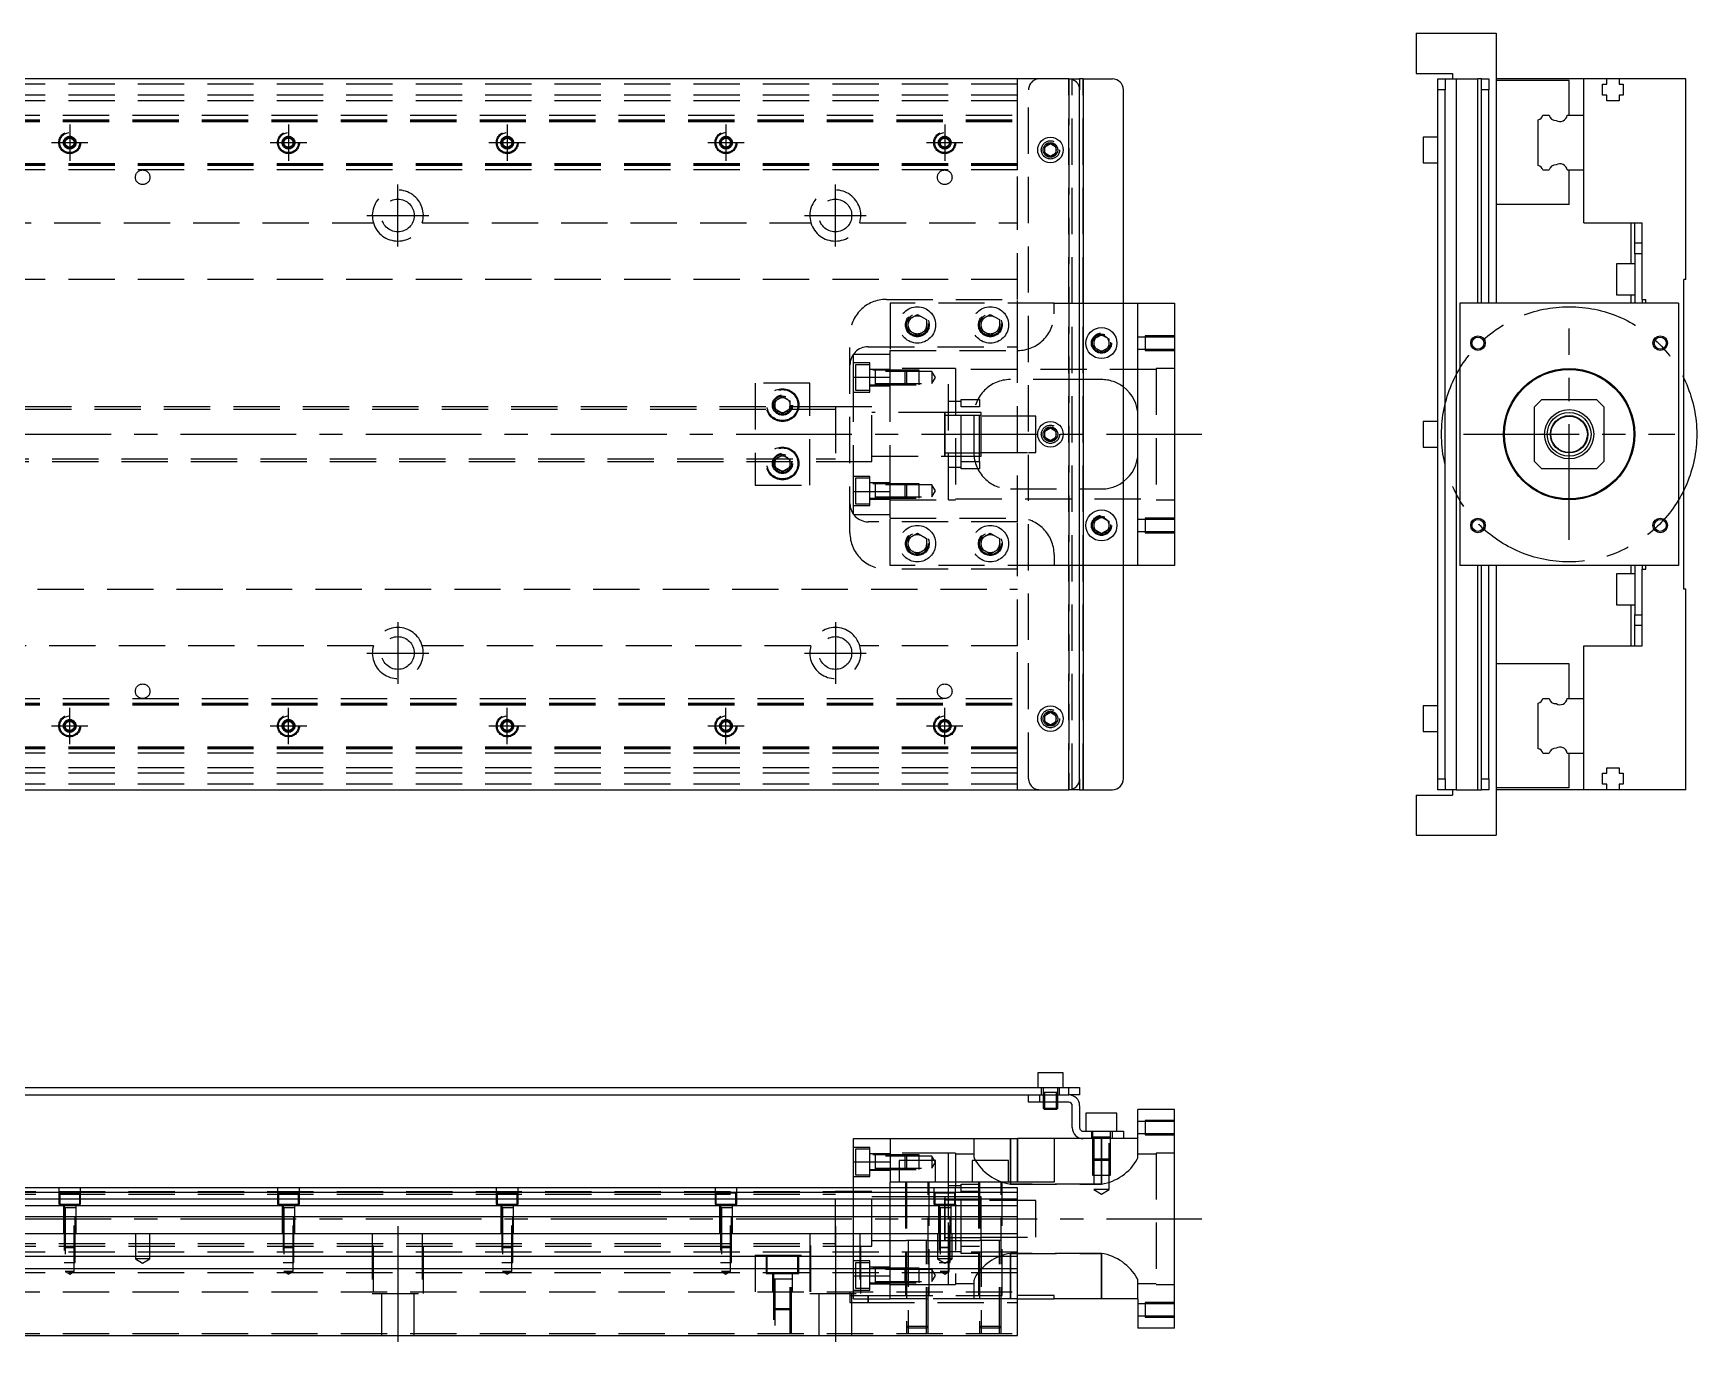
# Model space of a CAD drawing. Extents: x -21 to 903, y -305 to 112.
# Drawn here: x 447 to 903.3, y -249.2 to 110 of the extents above; entities that cross this region are included whole.
import ezdxf

# ---------------------------------------------------------------- set-up
doc = ezdxf.new("R2010")
doc.units = 0
doc.linetypes.add('CENTER', pattern=[50.8, 31.75, -6.35, 6.35, -6.35])
doc.linetypes.add('DASHED', pattern=[19.05, 12.7, -6.35])
doc.layers.get('0').update_dxf_attribs({"linetype": 'CONTINUOUS'})
doc.layers.add('CENTER', color=1, linetype='CENTER')

msp = doc.modelspace()

# ---------------------------------------------------------------- linework, layer by layer
at = {"color": 7, "linetype": 'CONTINUOUS'}
for p, q in [((826.27, 110), (826.27, 99)), ((826.27, 110), (848.27, 110)), ((848.27, 110), (848.27, 36)), ((731, 97.5), (3, 97.5)), ((731, 97.5), (734, 97.5)), ((734, 97.5), (734, 94.5)), ((735, 97.5), (734, 97.5)), ((735, 97.5), (735, -97.5)), ((735, 97.5), (743, 97.5)), ((826.27, 99), (836.27, 99)), ((832.27, 97.5), (834.27, 97.5)), ((832.27, 94.5), (832.27, 97.5)), ((834.27, 97.5), (837.27, 97.5)), ((834.27, 97.5), (834.27, 94.5)), ((836.27, 99), (836.27, 97.5)), ((837.27, 97.5), (837.27, -97.5)), ((837.27, 97.5), (843.27, 97.5)), ((843.27, 36), (843.27, 97.5)), ((844.27, 97.5), (843.27, 97.5)), ((844.27, 97.5), (846.27, 97.5)), ((844.27, 94.5), (844.27, 97.5)), ((846.27, 97.5), (846.27, 94.5)), ((872.27, 97.5), (848.27, 97.5)), ((868.27, 97), (848.27, 97)), ((868.27, 87.5), (868.27, 97)), ((872.27, 87.5), (872.27, 97.5)), ((878.57, 97.5), (872.27, 97.5)), ((877.42, 96), (878.57, 96)), ((877.42, 93), (877.42, 96)), ((881.97, 97.5), (878.57, 97.5)), ((878.57, 96), (878.57, 97.5)), ((881.97, 97.5), (881.97, 96)), ((900.27, 97.5), (881.97, 97.5)), ((881.97, 96), (883.12, 96)), ((883.12, 96), (883.12, 93)), ((900.27, 42.5), (900.27, 97.5)), ((734, -94.5), (734, 94.5)), ((746, -94.5), (746, 94.5)), ((834.27, 94.5), (832.27, 94.5)), ((832.27, -94.5), (832.27, 94.5)), ((834.27, -94.5), (834.27, 94.5)), ((846.27, 94.5), (844.27, 94.5)), ((844.27, 36), (844.27, 94.5)), ((846.27, 36), (846.27, 94.5)), ((878.57, 93), (877.42, 93)), ((878.57, 91.5), (878.57, 93)), ((881.97, 91.5), (878.57, 91.5)), ((881.97, 93), (881.97, 91.5)), ((883.12, 93), (881.97, 93)), ((861.022272, 87.5), (862.79668, 87.5)), ((867.747372, 87.5), (872.27, 87.5)), ((872.27, 72.5), (872.27, 87.5)), ((872.27, 72.5), (872.27, 87.5)), ((859.77, 73.752272), (859.77, 86.247728)), ((724.5, 78.866026), (726, 79.73205)), ((724.5, 77.133974), (724.5, 78.866026)), ((726, 79.73205), (727.5, 78.866026)), ((727.5, 78.866026), (727.5, 77.133974)), ((828.27, 81.5), (828.27, 78)), ((832.27, 81.5), (828.27, 81.5)), ((828.27, 78), (828.27, 74.5)), ((726, 76.26795), (724.5, 77.133974)), ((727.5, 77.133974), (726, 76.26795)), ((828.27, 74.5), (832.27, 74.5)), ((861.022272, 72.5), (862.79668, 72.5)), ((867.747372, 72.5), (872.27, 72.5)), ((868.27, 63), (868.27, 72.5)), ((872.27, 58), (872.27, 72.5)), ((868.27, 63), (848.27, 63)), ((872.27, 58), (888.27, 58)), ((885.27, 46.75), (885.27, 58)), ((886.27, 52.5), (886.27, 58)), ((888.27, 37), (888.27, 58)), ((886.27, 52.5), (888.27, 52.5)), ((886.27, 49.5), (886.27, 52.5)), ((881.27, 46.75), (881.27, 42.5)), ((886.27, 46.75), (881.27, 46.75)), ((888.27, 49.5), (886.27, 49.5)), ((886.27, 49.5), (886.27, 36)), ((881.27, 42.5), (881.27, 38.25)), ((900.27, 42.5), (899.77, 42.5)), ((899.77, -42.5), (899.77, 42.5)), ((881.27, 38.25), (886.27, 38.25)), ((885.27, 36), (885.27, 38.25)), ((888.27, 37), (889.27, 37)), ((888.27, 37), (888.27, 36)), ((889.27, 36), (889.27, 37)), ((746, 36), (750, 36)), ((750, 36), (760, 36)), ((750, -36), (750, 36)), ((760, 36), (760, -36)), ((898.27, 36), (838.27, 36)), ((838.27, 36), (838.27, -36)), ((898.27, 36), (898.27, -36)), ((738, 26.1547), (740, 27.309402)), ((738, 23.8453), (738, 26.1547)), ((740, 22.690598), (738, 23.8453)), ((740, 27.309402), (742, 26.1547)), ((742, 23.8453), (740, 22.690598)), ((742, 26.1547), (742, 23.8453)), ((860.77, 9.5), (858.77, 7.5)), ((860.77, 9.5), (875.77, 9.5)), ((877.77, 7.5), (875.77, 9.5)), ((858.77, -7.5), (858.77, 7.5)), ((877.77, 7.5), (877.77, -7.5)), ((724.5, 0.866026), (726, 1.73205)), ((724.5, -0.866026), (724.5, 0.866026)), ((726, 1.73205), (727.5, 0.866026)), ((727.5, 0.866026), (727.5, -0.866026)), ((828.27, 3.5), (828.27, 0)), ((832.27, 3.5), (828.27, 3.5)), ((828.27, 0), (828.27, -3.5)), ((726, -1.73205), (724.5, -0.866026)), ((727.5, -0.866026), (726, -1.73205)), ((828.27, -3.5), (832.27, -3.5)), ((858.77, -7.5), (860.77, -9.5)), ((875.77, -9.5), (877.77, -7.5)), ((875.77, -9.5), (860.77, -9.5)), ((738, -23.8453), (740, -22.690598)), ((740, -22.690598), (742, -23.8453)), ((738, -26.1547), (738, -23.8453)), ((740, -27.309402), (738, -26.1547)), ((742, -26.1547), (740, -27.309402)), ((742, -23.8453), (742, -26.1547)), ((750, -36), (746, -36)), ((760, -36), (750, -36)), ((898.27, -36), (838.27, -36)), ((843.27, -97.5), (843.27, -36)), ((844.27, -94.5), (844.27, -36)), ((846.27, -94.5), (846.27, -36)), ((848.27, -36), (848.27, -110)), ((885.27, -38.25), (885.27, -36)), ((886.27, -36), (886.27, -49.5)), ((888.27, -36), (888.27, -37)), ((889.27, -37), (889.27, -36)), ((881.27, -38.25), (881.27, -42.5)), ((886.27, -38.25), (881.27, -38.25)), ((888.27, -58), (888.27, -37)), ((888.27, -37), (889.27, -37)), ((881.27, -42.5), (881.27, -46.75)), ((900.27, -42.5), (899.77, -42.5)), ((900.27, -97.5), (900.27, -42.5)), ((881.27, -46.75), (886.27, -46.75)), ((885.27, -58), (885.27, -46.75)), ((886.27, -52.5), (886.27, -49.5)), ((886.27, -49.5), (888.27, -49.5)), ((888.27, -52.5), (886.27, -52.5)), ((886.27, -58), (886.27, -52.5)), ((872.27, -72.5), (872.27, -58)), ((872.27, -58), (888.27, -58)), ((868.27, -63), (848.27, -63)), ((868.27, -72.5), (868.27, -63)), ((861.022272, -72.5), (862.79668, -72.5)), ((867.747372, -72.5), (872.27, -72.5)), ((872.27, -87.5), (872.27, -72.5)), ((872.27, -87.5), (872.27, -72.5)), ((724.5, -77.133974), (726, -76.26795)), ((724.5, -78.866026), (724.5, -77.133974)), ((726, -76.26795), (727.5, -77.133974)), ((727.5, -77.133974), (727.5, -78.866026)), ((828.27, -74.5), (828.27, -78)), ((832.27, -74.5), (828.27, -74.5)), ((859.77, -86.247728), (859.77, -73.752272)), ((726, -79.73205), (724.5, -78.866026)), ((727.5, -78.866026), (726, -79.73205)), ((828.27, -78), (828.27, -81.5)), ((828.27, -81.5), (832.27, -81.5)), ((861.022272, -87.5), (862.79668, -87.5)), ((867.747372, -87.5), (872.27, -87.5)), ((868.27, -97), (868.27, -87.5)), ((872.27, -97.5), (872.27, -87.5)), ((734, -94.5), (734, -97.5)), ((832.27, -94.5), (834.27, -94.5)), ((832.27, -97.5), (832.27, -94.5)), ((834.27, -94.5), (834.27, -97.5)), ((844.27, -94.5), (846.27, -94.5)), ((844.27, -97.5), (844.27, -94.5)), ((846.27, -94.5), (846.27, -97.5)), ((877.42, -93), (878.57, -93)), ((877.42, -96), (877.42, -93)), ((878.57, -91.5), (881.97, -91.5)), ((878.57, -93), (878.57, -91.5)), ((881.97, -91.5), (881.97, -93)), ((881.97, -93), (883.12, -93)), ((883.12, -93), (883.12, -96)), ((3, -97.5), (731, -97.5)), ((734, -97.5), (731, -97.5)), ((734, -97.5), (735, -97.5)), ((735, -97.5), (743, -97.5)), ((826.27, -99), (836.27, -99)), ((826.27, -99), (826.27, -110)), ((834.27, -97.5), (832.27, -97.5)), ((837.27, -97.5), (834.27, -97.5)), ((836.27, -97.5), (836.27, -99)), ((837.27, -97.5), (843.27, -97.5)), ((843.27, -97.5), (844.27, -97.5)), ((846.27, -97.5), (844.27, -97.5)), ((868.27, -97), (848.27, -97)), ((872.27, -97.5), (848.27, -97.5)), ((878.57, -97.5), (872.27, -97.5)), ((878.57, -96), (877.42, -96)), ((878.57, -97.5), (878.57, -96)), ((881.97, -97.5), (878.57, -97.5)), ((881.97, -96), (881.97, -97.5)), ((883.12, -96), (881.97, -96)), ((900.27, -97.5), (881.97, -97.5)), ((826.27, -110), (848.27, -110)), ((729.5, -175.199332), (722.5, -175.199332)), ((722.5, -175.199332), (722.5, -179.199332)), ((729.5, -179.199332), (729.5, -175.199332)), ((442, -179.2), (731, -179.2)), ((442, -181.2), (723, -181.2)), ((720, -183.199332), (720, -181.199332)), ((723, -181.199332), (723, -183.199332)), ((723, -181.199332), (731, -181.199332)), ((723, -181.199332), (731, -181.199332)), ((731, -181.199332), (731, -179.199332)), ((731, -179.199332), (734, -179.199332)), ((734, -181.199332), (731, -181.199332)), ((734, -179.199332), (734, -181.199332)), ((723, -183.199332), (720, -183.199332)), ((731, -183.199332), (723, -183.199332)), ((724, -183.199332), (724, -184.849332)), ((724, -184.849332), (728, -184.849332)), ((724, -184.849332), (724.35, -185.199332)), ((724.35, -183.199332), (724.35, -185.199332)), ((727.65, -185.199332), (724.35, -185.199332)), ((727.65, -185.199332), (727.65, -183.199332)), ((727.65, -185.199332), (728, -184.849332)), ((728, -184.849332), (728, -183.199332)), ((732, -190.199332), (732, -184.199332)), ((734, -184.199332), (734, -190.199332)), ((744.25, -186.199332), (735.75, -186.199332)), ((735.75, -186.199332), (735.75, -191.199332)), ((744.25, -191.199332), (744.25, -186.199332)), ((750, -193.199332), (750, -185.199332)), ((760, -185.199332), (750, -185.199332)), ((760, -245.199332), (760, -185.199332)), ((735, -191.199332), (743, -191.199332)), ((743, -193.199332), (743, -191.199332)), ((743, -191.199332), (746, -191.199332)), ((746, -191.199332), (746, -193.199332)), ((672, -199.546856), (672, -193.199332)), ((672, -193.199332), (682, -193.199332)), ((682, -193.199332), (682, -205.199332)), ((682, -193.199332), (717, -193.199332)), ((717, -205.199332), (717, -193.199332)), ((727, -193.199332), (717, -193.199332)), ((727, -193.199332), (727, -205.199332)), ((735, -193.199332), (727, -193.199332)), ((743, -193.199332), (735, -193.199332)), ((746, -193.199332), (743, -193.199332)), ((750, -193.199332), (746, -193.199332)), ((672, -199.546856), (682, -199.546856)), ((672, -206.699332), (672, -199.546856)), ((694.5, -199.199332), (684.5, -199.199332)), ((684.5, -199.199332), (684.5, -205.199332)), ((694.5, -205.199332), (694.5, -199.199332)), ((714.5, -199.199332), (704.5, -199.199332)), ((704.5, -199.199332), (704.5, -205.199332)), ((714.5, -205.199332), (714.5, -199.199332)), ((682, -206.699332), (682, -205.199332)), ((727, -205.199332), (682, -205.199332)), ((717, -206.7), (435.5, -206.7)), ((717, -207.952272), (435.5, -207.952272)), ((435.5, -209.72668), (717, -209.72668)), ((697, -214.999278), (697, -209.499332)), ((717, -247.199332), (717, -206.699332)), ((717, -211.623076), (435.5, -211.623076)), ((698, -210.074332), (697, -210.074332)), ((699.75, -210.074332), (698, -210.074332)), ((701.5, -210.074332), (699.75, -210.074332)), ((706.5, -210.074332), (701.5, -210.074332)), ((707, -210.074332), (706.5, -210.074332)), ((717, -214.677372), (435.5, -214.677372)), ((697, -221.199338), (697, -214.999278)), ((17, -219.2), (717, -219.2)), ((697, -220.324332), (707, -220.324332)), ((717, -225.5), (17, -225.5)), ((717, -228.9), (17, -228.9)), ((727, -236.199332), (717, -236.199332)), ((717, -237.199332), (727, -237.199332)), ((727, -237.199332), (727, -236.199332)), ((750, -237.199332), (727, -237.199332)), ((750, -237.199332), (750, -245.199332)), ((760, -245.199332), (750, -245.199332)), ((17, -247.2), (717, -247.2))]:
    msp.add_line(p, q, dxfattribs=at)
at = {"color": 3, "linetype": 'DASHED'}
for p, q in [((717, 96), (17, 96)), ((717, 87.5), (717, 97.5)), ((731, -97.5), (731, 97.5)), ((731, 97.5), (731, -97.5)), ((732, -97.5), (732, 97.5)), ((735, -97.5), (735, 97.5)), ((717, 93), (17, 93)), ((717, 91.5), (17, 91.5)), ((720, -94.5), (720, 94.5)), ((17, 87.5), (717, 87.5)), ((717, 86.247728), (717, 87.5)), ((17, 86.247728), (717, 86.247728)), ((17, 86.1147), (717, 86.1147)), ((17, 86.1), (717, 86.1)), ((17, 85.8), (717, 85.8)), ((717, 73.752272), (717, 86.247728)), ((455.75, 80.721688), (457, 81.443376)), ((455.75, 79.278312), (455.75, 80.721688)), ((457, 78.556624), (455.75, 79.278312)), ((457, 81.443376), (458.25, 80.721688)), ((458.25, 79.278312), (457, 78.556624)), ((458.25, 80.721688), (458.25, 79.278312)), ((458.477374, 80.25955), (458.5, 80)), ((515.5, 80), (515.52041, 80.24661)), ((515.75, 80.721688), (517, 81.443376)), ((515.75, 79.278312), (515.75, 80.721688)), ((517, 78.556624), (515.75, 79.278312)), ((517, 81.443376), (518.25, 80.721688)), ((518.25, 79.278312), (517, 78.556624)), ((518.25, 80.721688), (518.25, 79.278312)), ((575.75, 80.721688), (577, 81.443376)), ((575.75, 79.278312), (575.75, 80.721688)), ((577, 78.556624), (575.75, 79.278312)), ((577, 81.443376), (578.25, 80.721688)), ((578.25, 79.278312), (577, 78.556624)), ((578.25, 80.721688), (578.25, 79.278312)), ((578.477374, 80.25955), (578.5, 80)), ((635.5, 80), (635.516134, 80.21941)), ((635.75, 80.721688), (637, 81.443376)), ((635.75, 79.278312), (635.75, 80.721688)), ((637, 78.556624), (635.75, 79.278312)), ((637, 81.443376), (638.25, 80.721688)), ((638.25, 79.278312), (637, 78.556624)), ((638.25, 80.721688), (638.25, 79.278312)), ((695.75, 80.721688), (697, 81.443376)), ((695.75, 79.278312), (695.75, 80.721688)), ((697, 78.556624), (695.75, 79.278312)), ((697, 81.443376), (698.25, 80.721688)), ((698.25, 79.278312), (697, 78.556624)), ((698.25, 80.721688), (698.25, 79.278312)), ((698.477374, 80.25955), (698.5, 80)), ((727.973226, 78.326156), (728, 78)), ((717, 74.2), (17, 74.2)), ((717, 73.9), (17, 73.9)), ((717, 73.8853), (17, 73.8853)), ((717, 73.752272), (17, 73.752272)), ((717, 72.5), (717, 73.752272)), ((717, 72.5), (17, 72.5)), ((717, 58), (717, 72.5)), ((433.708204, 58), (540.291796, 58)), ((553.708204, 58), (660.291796, 58)), ((673.708204, 58), (717, 58)), ((717, 37), (717, 58)), ((717, 42.5), (29.1, 42.5)), ((681, 37), (717, 37)), ((717, 24), (717, 37)), ((682, 36), (682, 23)), ((727, 36), (682, 36)), ((687, 31.443376), (689.5, 32.886752)), ((689.5, 32.886752), (692, 31.443376)), ((707, 31.443376), (709.5, 32.886752)), ((709.5, 32.886752), (712, 31.443376)), ((727, 33), (727, 36)), ((727, 36), (734, 36)), ((734, 36), (746, 36)), ((687, 28.556624), (687, 31.443376)), ((689.5, 27.113248), (687, 28.556624)), ((692, 28.556624), (689.5, 27.113248)), ((692, 31.443376), (692, 28.556624)), ((692.477798, 30.364306), (692.5, 30)), ((707, 28.556624), (707, 31.443376)), ((709.5, 27.113248), (707, 28.556624)), ((712, 28.556624), (709.5, 27.113248)), ((712, 31.443376), (712, 28.556624)), ((712.477798, 30.364306), (712.5, 30)), ((671, -27), (671, 27)), ((676, 24), (717, 24)), ((682, 15.652476), (682, 23)), ((682, 23), (717, 23)), ((717, -24), (717, 24)), ((742.483582, 25.286038), (742.5, 25)), ((752, 26.65), (750, 26.65)), ((750, 23.35), (752, 23.35)), ((752, 26.999994), (752, 23.000006)), ((760, 26.999994), (752, 26.999994)), ((760, 26.65), (752, 26.65)), ((752, 23.35), (760, 23.35)), ((752, 23.000006), (760, 23.000006)), ((672, 22), (682, 22)), ((672, 15.652476), (672, 22)), ((676.5, 19.55635), (672, 19.55635)), ((672.5, 19.05635), (672.5, 12.05635)), ((676.5, 19.05635), (672.5, 19.05635)), ((676.5, 11.55635), (676.5, 19.55635)), ((682, 15.652476), (682, 22)), ((660, 14), (645, 14)), ((645, 14), (645, -14)), ((660, -14), (660, 14)), ((672, 15.652476), (682, 15.652476)), ((672, -15.652476), (672, 15.652476)), ((682, 17.80635), (676.5, 17.80635)), ((690, 17.556344), (676.5, 17.556344)), ((677.9, 17.556354), (677.9, 13.556344)), ((693.5, 17.20635), (677.9, 17.20635)), ((677.9, 13.90635), (693.5, 13.90635)), ((698, 18), (682, 18)), ((698, 18), (682, 18)), ((682, -15.652476), (682, 15.652476)), ((682, -15.652476), (682, 15.652476)), ((686.15, 13.55635), (686.15, 17.55635)), ((686.5, 17.20635), (686.15, 17.55635)), ((686.15, 13.55635), (686.5, 13.90635)), ((686.5, 17.20635), (686.5, 13.90635)), ((690, 13.556354), (690, 17.556344)), ((693.5, 17.20635), (693.5, 13.90635)), ((694.452628, 15.55635), (693.5, 17.20635)), ((693.5, 13.90635), (694.452628, 15.55635)), ((698, -18), (698, 18)), ((700, 18), (698, 18)), ((700, 18), (700, -18)), ((755, 17.75), (700, 17.75)), ((734, 15), (715, 15)), ((740, 15), (734, 15)), ((755, 18), (755, -18)), ((760, 18), (755, 18)), ((650.5, 9.1547), (652.5, 10.309402)), ((650.5, 6.8453), (650.5, 9.1547)), ((652.5, 10.309402), (654.5, 9.1547)), ((654.5, 9.1547), (654.5, 6.8453)), ((672, 11.55635), (676.5, 11.55635)), ((672.5, 12.05635), (676.5, 12.05635)), ((676.5, 13.556354), (690, 13.556354)), ((676.5, 13.30635), (682, 13.30635)), ((701.5, 9.5), (706.5, 9.5)), ((701.5, 7.5), (701.5, 9.5)), ((706.5, 9.5), (706.5, 7.5)), ((667.005, 7.5), (395, 7.5)), ((667, 6.75), (395, 6.75)), ((650, 8), (650.018502, 8.303588)), ((652.5, 5.690598), (650.5, 6.8453)), ((654.5, 6.8453), (652.5, 5.690598)), ((677, 7.5), (667.005, 7.5)), ((667.005, 7.5), (667.005, -7.5)), ((677, -7.5), (677, 7.5)), ((677, -7.5), (677, 7.5)), ((697.005, 6), (677, 6)), ((696.995, 6), (677, 6)), ((706.5, 6), (696.995, 6)), ((697.005, 6), (696.995, 6)), ((697, -6.000006), (697, 6.000006)), ((697, 5.125), (697, 6.000006)), ((697, 5.325034), (697, 6)), ((697, 6), (697, -6)), ((697, 5.125), (697, -5.125)), ((707, 5.125), (697, 5.125)), ((706.5, 6), (697.005, 6)), ((701.5, 9), (698, 9)), ((701.5, -7.5), (701.5, 7.5)), ((706.5, 7.5), (701.5, 7.5)), ((705, 5), (705, -5)), ((706.5, -7.5), (706.5, 7.5)), ((707, 6), (706.5, 6)), ((707, -6), (707, 6)), ((720, 5), (707, 5)), ((722, 5), (720, 5)), ((722, -5), (722, 5)), ((724, 0), (724.023172, 0.30356)), ((395, -6.75), (667, -6.75)), ((395, -7.5), (667.005, -7.5)), ((650.5, -6.8453), (652.5, -5.690598)), ((650.5, -9.1547), (650.5, -6.8453)), ((652.5, -5.690598), (654.5, -6.8453)), ((654.5, -6.8453), (654.5, -9.1547)), ((654.983582, -7.713962), (655, -8)), ((667.005, -7.5), (677, -7.5)), ((677, -6), (697.005, -6)), ((677, -6), (696.995, -6)), ((696.995, -6), (706.5, -6)), ((696.995, -6), (697.005, -6)), ((697, -6.000006), (697, -5.125)), ((697, -5.125), (707, -5.125)), ((697, -6), (697, -5.325218)), ((697.005, -6), (706.5, -6)), ((698, -9), (701.5, -9)), ((701.5, -7.5), (706.5, -7.5)), ((701.5, -9.5), (701.5, -7.5)), ((706.5, -6), (707, -6)), ((706.5, -7.5), (706.5, -9.5)), ((707, -5), (720, -5)), ((720, -5), (722, -5)), ((652.5, -10.309402), (650.5, -9.1547)), ((654.5, -9.1547), (652.5, -10.309402)), ((676.5, -11.55635), (672, -11.55635)), ((672.5, -12.05635), (672.5, -19.05635)), ((676.5, -12.05635), (672.5, -12.05635)), ((676.5, -19.55635), (676.5, -11.55635)), ((682, -13.30635), (676.5, -13.30635)), ((690, -13.556354), (676.5, -13.556347)), ((677.9, -13.556344), (677.9, -17.556354)), ((686.15, -17.55635), (686.15, -13.55635)), ((686.5, -13.90635), (686.15, -13.55635)), ((690, -17.556344), (690, -13.556354)), ((706.5, -9.5), (701.5, -9.5)), ((645, -14), (660, -14)), ((672, -15.652476), (682, -15.652476)), ((672, -22), (672, -15.652476)), ((676.5, -17.556351), (690, -17.556344)), ((676.5, -17.80635), (682, -17.80635)), ((693.5, -13.90635), (677.9, -13.90635)), ((677.9, -17.20635), (693.5, -17.20635)), ((682, -22), (682, -15.652476)), ((682, -23), (682, -15.652476)), ((682, -18), (698, -18)), ((682, -18), (698, -18)), ((686.15, -17.55635), (686.5, -17.20635)), ((686.5, -13.90635), (686.5, -17.20635)), ((693.5, -13.90635), (693.5, -17.20635)), ((694.452628, -15.55635), (693.5, -13.90635)), ((693.5, -17.20635), (694.452628, -15.55635)), ((698, -18), (700, -18)), ((700, -17.75), (755, -17.75)), ((715, -15), (734, -15)), ((734, -15), (740, -15)), ((755, -18), (760, -18)), ((672, -19.55635), (676.5, -19.55635)), ((672, -22), (682, -22)), ((672.5, -19.05635), (676.5, -19.05635)), ((717, -24), (676, -24)), ((682, -23), (717, -23)), ((682, -36), (682, -23)), ((687, -28.556624), (689.5, -27.113248)), ((689.5, -27.113248), (692, -28.556624)), ((707, -28.556624), (709.5, -27.113248)), ((709.5, -27.113248), (712, -28.556624)), ((717, -37), (717, -24)), ((742.483582, -24.713962), (742.5, -25)), ((752, -23.35), (750, -23.35)), ((750, -26.65), (752, -26.65)), ((752, -23.000006), (752, -26.999994)), ((760, -23.000006), (752, -23.000006)), ((760, -23.35), (752, -23.35)), ((752, -26.65), (760, -26.65)), ((752, -26.999994), (760, -26.999994)), ((686.5, -30), (686.520026, -29.653944)), ((687, -31.443376), (687, -28.556624)), ((689.5, -32.886752), (687, -31.443376)), ((692, -31.443376), (689.5, -32.886752)), ((692, -28.556624), (692, -31.443376)), ((706.5, -30), (706.520026, -29.653944)), ((707, -31.443376), (707, -28.556624)), ((709.5, -32.886752), (707, -31.443376)), ((712, -31.443376), (709.5, -32.886752)), ((712, -28.556624), (712, -31.443376)), ((727, -36), (682, -36)), ((727, -33), (727, -36)), ((734, -36), (727, -36)), ((746, -36), (734, -36)), ((717, -37), (681, -37)), ((717, -58), (717, -37)), ((29.1, -42.5), (717, -42.5)), ((540.291796, -58), (433.708204, -58)), ((660.291796, -58), (553.708204, -58)), ((717, -58), (673.708204, -58)), ((717, -72.5), (717, -58)), ((17, -72.5), (717, -72.5)), ((717, -73.752272), (717, -72.5)), ((17, -73.752272), (717, -73.752272)), ((17, -73.8853), (717, -73.8853)), ((17, -73.9), (717, -73.9)), ((17, -74.2), (717, -74.2)), ((717, -86.247728), (717, -73.752272)), ((455.75, -79.278312), (457, -78.556624)), ((455.75, -80.721688), (455.75, -79.278312)), ((457, -81.443376), (455.75, -80.721688)), ((457, -78.556624), (458.25, -79.278312)), ((458.25, -80.721688), (457, -81.443376)), ((458.25, -79.278312), (458.25, -80.721688)), ((458.477374, -79.74045), (458.5, -80)), ((515.5, -80), (515.52041, -79.75339)), ((515.75, -79.278312), (517, -78.556624)), ((515.75, -80.721688), (515.75, -79.278312)), ((517, -81.443376), (515.75, -80.721688)), ((517, -78.556624), (518.25, -79.278312)), ((518.25, -80.721688), (517, -81.443376)), ((518.25, -79.278312), (518.25, -80.721688)), ((575.75, -79.278312), (577, -78.556624)), ((575.75, -80.721688), (575.75, -79.278312)), ((577, -81.443376), (575.75, -80.721688)), ((577, -78.556624), (578.25, -79.278312)), ((578.25, -80.721688), (577, -81.443376)), ((578.25, -79.278312), (578.25, -80.721688)), ((578.477374, -79.74045), (578.5, -80)), ((635.5, -80), (635.516134, -79.78059)), ((635.75, -79.278312), (637, -78.556624)), ((635.75, -80.721688), (635.75, -79.278312)), ((637, -81.443376), (635.75, -80.721688)), ((637, -78.556624), (638.25, -79.278312)), ((638.25, -80.721688), (637, -81.443376)), ((638.25, -79.278312), (638.25, -80.721688)), ((695.75, -79.278312), (697, -78.556624)), ((695.75, -80.721688), (695.75, -79.278312)), ((697, -81.443376), (695.75, -80.721688)), ((697, -78.556624), (698.25, -79.278312)), ((698.25, -80.721688), (697, -81.443376)), ((698.25, -79.278312), (698.25, -80.721688)), ((698.477374, -79.74045), (698.5, -80)), ((724, -78), (724.030168, -77.653934)), ((717, -85.8), (17, -85.8)), ((717, -86.1), (17, -86.1)), ((717, -86.1147), (17, -86.1147)), ((717, -86.247728), (17, -86.247728)), ((717, -87.5), (717, -86.247728)), ((717, -87.5), (17, -87.5)), ((717, -97.5), (717, -87.5)), ((717, -91.5), (17, -91.5)), ((717, -93), (17, -93)), ((717, -96), (17, -96)), ((720, -181.199332), (723, -181.199332)), ((723.5, -179.199332), (723.5, -181.199332)), ((728.000006, -180.599332), (723.999994, -180.599332)), ((728.000006, -180.599332), (723.999994, -180.599332)), ((724, -179.199332), (724, -183.199332)), ((724.000006, -181.199332), (724.000006, -183.199332)), ((724.35, -180.599332), (724.35, -183.199332)), ((727.65, -183.199332), (727.65, -180.599332)), ((727.999994, -183.199332), (727.999994, -181.199332)), ((728, -183.199332), (728, -179.199332)), ((728.5, -181.199332), (728.5, -179.199332)), ((737.25, -191.199332), (737.25, -193.199332)), ((737.500006, -191.199332), (737.500006, -203.199332)), ((742.499994, -203.199332), (742.499994, -191.199332)), ((752, -188.549332), (750, -188.549332)), ((752, -188.199338), (752, -192.199326)), ((760, -188.199338), (752, -188.199338)), ((760, -188.549332), (752, -188.549332)), ((676.5, -195.642982), (672, -195.642982)), ((672.5, -196.142982), (672.5, -199.642982)), ((676.5, -196.142982), (672.5, -196.142982)), ((676.5, -203.642982), (676.5, -195.642982)), ((705, -193.199332), (705, -198.16811)), ((715, -205.709206), (715, -193.199332)), ((715, -193.199332), (715, -205.199332)), ((717, -193.199332), (717, -205.199332)), ((742.500006, -192.799332), (737.499994, -192.799332)), ((737.9, -192.799332), (737.9, -207.199332)), ((740, -193.199332), (740, -205.709206)), ((740, -199.199332), (740, -193.199332)), ((742.1, -207.199332), (742.1, -192.799332)), ((750, -191.849332), (752, -191.849332)), ((750, -198.16811), (750, -193.199332)), ((752, -191.849332), (760, -191.849332)), ((752, -192.199326), (760, -192.199326)), ((672.5, -199.642982), (672.5, -203.142982)), ((682, -197.392982), (676.5, -197.392982)), ((690, -197.642988), (676.5, -197.642981)), ((677.9, -197.642978), (677.9, -201.642988)), ((693.5, -197.992982), (677.9, -197.992982)), ((698, -197.199332), (682, -197.199332)), ((686.15, -199.199332), (686.15, -197.642982)), ((686.5, -197.992982), (686.15, -197.642982)), ((686.15, -199.642982), (686.15, -199.199332)), ((686.15, -201.642982), (686.15, -199.642982)), ((686.5, -197.992982), (686.5, -199.199332)), ((686.5, -199.199332), (686.5, -199.642982)), ((686.5, -199.642982), (686.5, -201.292982)), ((690, -199.199332), (690, -197.642988)), ((690, -201.642978), (690, -199.199332)), ((693.5, -197.992982), (693.5, -201.292982)), ((694.452628, -199.642982), (693.5, -197.992982)), ((693.5, -201.292982), (694.452628, -199.642982)), ((698, -205.199332), (698, -197.199332)), ((700, -197.199332), (698, -197.199332)), ((700, -197.199332), (700, -206.699332)), ((705, -197.449332), (700, -197.449332)), ((705, -198.16811), (705.034792, -198.435032)), ((705.034792, -198.435032), (705.13642, -198.740558)), ((737.5, -198.799332), (742.5, -198.799332)), ((737.5, -198.799332), (737.9, -199.199332)), ((742.1, -199.199332), (737.9, -199.199332)), ((740, -205.709206), (740, -199.199332)), ((742.1, -199.199332), (742.5, -198.799332)), ((749.823178, -198.83366), (749.954746, -198.476042)), ((749.954746, -198.476042), (750, -198.16811)), ((755, -197.449332), (750, -197.449332)), ((755, -197.199332), (755, -233.199332)), ((760, -197.199332), (755, -197.199332)), ((672, -203.642982), (676.5, -203.642982)), ((672.5, -203.142982), (676.5, -203.142982)), ((676.5, -201.642985), (690, -201.642978)), ((676.5, -201.892982), (682, -201.892982)), ((677.9, -201.292982), (693.5, -201.292982)), ((686.15, -201.642982), (686.5, -201.292982)), ((686.25, -205.199332), (686.25, -236.199332)), ((686.499923, -205.199332), (686.500006, -246.699332)), ((692.499994, -246.699332), (692.500077, -205.199332)), ((692.75, -236.199332), (692.75, -205.199332)), ((698, -206.699332), (698, -205.199332)), ((706.25, -205.199332), (706.25, -236.199332)), ((706.499923, -205.199332), (706.500006, -246.699332)), ((712.499994, -246.699332), (712.500077, -205.199332)), ((712.75, -236.199332), (712.75, -205.199332)), ((715, -205.199332), (715, -205.709206)), ((737.500006, -203.199332), (742.499994, -203.199332)), ((54, -207.699332), (667.005, -207.699332)), ((54, -208.449332), (667, -208.449332)), ((454, -206.7), (454, -211.2)), ((459.75, -208.2), (454.25, -208.2)), ((454.25, -208.2), (454.25, -211.2)), ((459.75, -211.2), (459.75, -208.2)), ((460, -211.2), (460, -206.7)), ((514, -206.7), (514, -211.2)), ((519.75, -208.2), (514.25, -208.2)), ((514.25, -208.2), (514.25, -211.2)), ((519.75, -211.2), (519.75, -208.2)), ((520, -211.2), (520, -206.7)), ((574, -206.7), (574, -211.2)), ((579.75, -208.2), (574.25, -208.2)), ((574.25, -208.2), (574.25, -211.2)), ((579.75, -211.2), (579.75, -208.2)), ((580, -211.2), (580, -206.7)), ((634, -206.7), (634, -211.2)), ((639.75, -208.2), (634.25, -208.2)), ((634.25, -208.2), (634.25, -211.2)), ((639.75, -211.2), (639.75, -208.2)), ((640, -211.2), (640, -206.7)), ((677, -207.699332), (666.995, -207.699332)), ((667, -222.699338), (667, -207.699326)), ((672, -219.199332), (672, -206.699332)), ((677, -222.699332), (677, -207.699332)), ((682, -209.199332), (677, -209.199332)), ((682, -219.199332), (682, -206.699332)), ((686.5, -209.199332), (682, -209.199332)), ((692.5, -209.199332), (686.5, -209.199332)), ((694.25, -209.199332), (692.5, -209.199332)), ((694, -206.7), (694, -211.2)), ((699.75, -208.2), (694.25, -208.2)), ((694.25, -208.2), (694.25, -211.2)), ((697, -209.199332), (694.25, -209.199332)), ((697, -209.199332), (696.995, -209.199332)), ((697, -209.199332), (697, -209.200168)), ((698, -209.199332), (697, -209.199332)), ((697.005, -209.199332), (697, -209.199332)), ((697, -209.200168), (697, -214.999288)), ((701.5, -206.199332), (698, -206.199332)), ((698, -208.199332), (698, -206.699332)), ((698, -215.199332), (698, -208.199332)), ((699.75, -209.199332), (698, -209.199332)), ((699.75, -211.2), (699.75, -208.2)), ((701.5, -209.199332), (699.75, -209.199332)), ((700, -211.2), (700, -206.7)), ((701.5, -205.699332), (706.5, -205.699332)), ((701.5, -206.699332), (701.5, -205.699332)), ((701.5, -207.699332), (701.5, -206.699332)), ((706.5, -207.699332), (701.5, -207.699332)), ((701.5, -222.699332), (701.5, -207.699332)), ((706.5, -209.199332), (701.5, -209.199332)), ((707, -209.199332), (706.5, -209.199332)), ((707, -215.199332), (707, -209.199332)), ((715, -205.709206), (740, -205.709206)), ((740, -205.709206), (715, -205.709206)), ((742.1, -207.199332), (737.9, -207.199332)), ((737.9, -207.199332), (740, -208.411768)), ((740, -208.411768), (742.1, -207.199332)), ((454, -211.2), (460, -211.2)), ((455.25, -211.2), (455.25, -219.2)), ((458.500006, -212.2), (455.499994, -212.2)), ((455.500006, -211.2), (455.500006, -227.2)), ((455.75, -212.2), (455.75, -229.7)), ((458.25, -229.7), (458.25, -212.2)), ((458.499994, -227.2), (458.499994, -211.2)), ((458.75, -219.2), (458.75, -211.2)), ((514, -211.2), (520, -211.2)), ((515.25, -211.2), (515.25, -219.2)), ((518.500006, -212.2), (515.499994, -212.2)), ((515.500006, -211.2), (515.500006, -227.2)), ((515.75, -212.2), (515.75, -229.7)), ((518.25, -229.7), (518.25, -212.2)), ((518.499994, -227.2), (518.499994, -211.2)), ((518.75, -219.2), (518.75, -211.2)), ((574, -211.2), (580, -211.2)), ((575.25, -211.2), (575.25, -219.2)), ((578.500006, -212.2), (575.499994, -212.2)), ((575.500006, -211.2), (575.500006, -227.2)), ((575.75, -212.2), (575.75, -229.7)), ((578.25, -229.7), (578.25, -212.2)), ((578.499994, -227.2), (578.499994, -211.2)), ((578.75, -219.2), (578.75, -211.2)), ((634, -211.2), (640, -211.2)), ((635.25, -211.2), (635.25, -219.2)), ((638.500006, -212.2), (635.499994, -212.2)), ((635.500006, -211.2), (635.500006, -227.2)), ((635.75, -212.2), (635.75, -229.7)), ((638.25, -229.7), (638.25, -212.2)), ((638.499994, -227.2), (638.499994, -211.2)), ((638.75, -219.2), (638.75, -211.2)), ((694, -211.2), (700, -211.2)), ((695.25, -211.2), (695.25, -219.2)), ((698.500006, -212.2), (695.499994, -212.2)), ((695.500006, -211.2), (695.500006, -227.2)), ((695.75, -212.2), (695.75, -229.7)), ((698.25, -229.7), (698.25, -212.2)), ((698.499994, -227.2), (698.499994, -211.2)), ((698.75, -219.2), (698.75, -211.2)), ((700, -211.199332), (700, -233.199332)), ((722, -210.199332), (707, -210.199332)), ((722, -215.199332), (722, -210.199332)), ((697, -214.999288), (697, -215.39937)), ((697, -215.39937), (697, -221.199332)), ((698, -228.899332), (698, -215.199332)), ((707, -221.199332), (707, -215.199332)), ((722, -220.199332), (722, -215.199332)), ((54, -221.95), (667, -221.95)), ((54, -222.7), (667.005, -222.7)), ((455.5, -222.95), (458.5, -222.95)), ((455.5, -222.95), (455.75, -223.2)), ((458.25, -223.2), (455.75, -223.2)), ((458.25, -223.2), (458.5, -222.95)), ((475, -219.2), (475, -226.2)), ((479, -226.2), (479, -219.2)), ((515.5, -222.95), (518.5, -222.95)), ((515.5, -222.95), (515.75, -223.2)), ((518.25, -223.2), (515.75, -223.2)), ((518.25, -223.2), (518.5, -222.95)), ((540, -219.2), (540, -235.7)), ((540.291796, -235.2), (540.291796, -219.2)), ((553.708204, -219.2), (553.708204, -235.2)), ((554, -235.7), (554, -219.2)), ((575.5, -222.95), (578.5, -222.95)), ((575.5, -222.95), (575.75, -223.2)), ((578.25, -223.2), (575.75, -223.2)), ((578.25, -223.2), (578.5, -222.95)), ((635.5, -222.95), (638.5, -222.95)), ((635.5, -222.95), (635.75, -223.2)), ((638.25, -223.2), (635.75, -223.2)), ((638.25, -223.2), (638.5, -222.95)), ((660, -219.2), (660, -235.7)), ((660.291796, -235.2), (660.291796, -219.2)), ((666.995, -222.699332), (677, -222.699332)), ((672, -225.499332), (672, -219.199332)), ((673.708204, -219.2), (673.708204, -235.2)), ((674, -235.7), (674, -219.2)), ((677, -221.199332), (682, -221.199332)), ((682, -225.499332), (682, -219.199332)), ((682, -221.199332), (686.39999, -221.199332)), ((692.500006, -221.199332), (686.499994, -221.199332)), ((687, -221.199332), (687, -246.699332)), ((692, -246.699332), (692, -221.199332)), ((692.60001, -221.199332), (697.005, -221.199332)), ((695, -219.199332), (695, -226.199332)), ((695.5, -222.95), (698.5, -222.95)), ((695.5, -222.95), (695.75, -223.2)), ((698.25, -223.2), (695.75, -223.2)), ((696.995, -221.199332), (706.39999, -221.199332)), ((697, -221.198496), (697, -220.52556)), ((697, -221.199332), (697, -221.198496)), ((697.005, -221.199332), (706.5, -221.199332)), ((698.25, -223.2), (698.5, -222.95)), ((699, -226.199332), (699, -219.199332)), ((701.5, -222.699332), (706.5, -222.699332)), ((701.5, -224.699332), (701.5, -222.699332)), ((712.500006, -221.199332), (706.499994, -221.199332)), ((707, -220.199332), (722, -220.199332)), ((707, -221.199332), (707, -246.699332)), ((712, -246.699332), (712, -221.199332)), ((717, -224.35), (17, -224.35)), ((455.500006, -227.2), (458.499994, -227.2)), ((479, -226.2), (475, -226.2)), ((475, -226.2), (477, -227.3547)), ((477, -227.3547), (479, -226.2)), ((515.500006, -227.2), (518.499994, -227.2)), ((575.500006, -227.2), (578.499994, -227.2)), ((635.500006, -227.2), (638.499994, -227.2)), ((645, -225.2), (660, -225.2)), ((645, -225.2), (645, -235.2)), ((648, -225.2), (648, -230.2)), ((648.25, -225.2), (648.25, -225.5)), ((648.25, -225.5), (648.25, -228.9)), ((656.75, -225.5), (656.75, -225.2)), ((656.75, -228.9), (656.75, -225.5)), ((657, -230.2), (657, -225.2)), ((660, -225.2), (660, -235.2)), ((672, -228.899332), (672, -225.499332)), ((676.5, -226.755682), (672, -226.755682)), ((672.5, -227.255682), (672.5, -228.899332)), ((673.708204, -227.255682), (672.5, -227.255682)), ((676.5, -227.255682), (673.708204, -227.255682)), ((676.5, -234.755682), (676.5, -226.755682)), ((682, -228.899332), (682, -225.499332)), ((699, -226.199332), (695, -226.199332)), ((695, -226.199332), (697, -227.354032)), ((695.500006, -227.2), (698.499994, -227.2)), ((697, -227.354032), (699, -226.199332)), ((698, -224.199332), (701.5, -224.199332)), ((706.5, -224.699332), (701.5, -224.699332)), ((740, -224.689458), (715, -224.689458)), ((715, -224.689458), (740, -224.689458)), ((715, -237.199332), (715, -224.689458)), ((715, -224.689458), (715, -228.899332)), ((740, -224.689458), (740, -237.199332)), ((740, -237.199332), (740, -224.689458)), ((717, -230.05), (17, -230.05)), ((458.25, -229.7), (455.75, -229.7)), ((455.75, -229.7), (457, -230.421688)), ((457, -230.421688), (458.25, -229.7)), ((518.25, -229.7), (515.75, -229.7)), ((515.75, -229.7), (517, -230.421688)), ((517, -230.421688), (518.25, -229.7)), ((578.25, -229.7), (575.75, -229.7)), ((575.75, -229.7), (577, -230.421688)), ((577, -230.421688), (578.25, -229.7)), ((638.25, -229.7), (635.75, -229.7)), ((635.75, -229.7), (637, -230.421688)), ((637, -230.421688), (638.25, -229.7)), ((648, -230.2), (657, -230.2)), ((648.25, -228.9), (648.25, -230.2)), ((649.75, -230.2), (649.75, -235.2)), ((655.000006, -231.8), (649.999994, -231.8)), ((649.999996, -230.2), (650.000006, -246.7)), ((650.4, -231.8), (650.4, -246.7)), ((654.6, -246.7), (654.6, -231.8)), ((654.999994, -246.7), (655.000004, -230.2)), ((655.25, -235.2), (655.25, -230.2)), ((656.75, -230.2), (656.75, -228.9)), ((672, -230.851808), (672, -228.899332)), ((672, -230.851808), (673.708204, -230.851808)), ((672, -235.199332), (672, -230.851808)), ((672.5, -228.899332), (672.5, -230.755682)), ((672.5, -230.755682), (672.5, -234.255682)), ((673.708204, -230.851808), (682, -230.851808)), ((682, -228.505682), (676.5, -228.505682)), ((690, -228.755686), (676.5, -228.755686)), ((677.9, -228.755676), (677.9, -232.755686)), ((693.5, -229.105682), (677.9, -229.105682)), ((677.9, -232.405682), (693.5, -232.405682)), ((682, -236.199332), (682, -228.899332)), ((686.15, -228.899332), (686.15, -228.755682)), ((686.29365, -228.899332), (686.15, -228.755682)), ((686.15, -230.755682), (686.15, -228.899332)), ((686.15, -232.755682), (686.15, -230.755682)), ((686.15, -232.755682), (686.5, -232.405682)), ((686.5, -229.105682), (686.29365, -228.899332)), ((690, -228.899332), (690, -228.755686)), ((690, -232.755676), (690, -228.899332)), ((693.5, -229.105682), (693.5, -232.405682)), ((694.452628, -230.755682), (693.5, -229.105682)), ((693.5, -232.405682), (694.452628, -230.755682)), ((698.25, -229.7), (695.75, -229.7)), ((695.75, -229.7), (697, -230.421688)), ((697, -230.421688), (698.25, -229.7)), ((698, -233.199332), (698, -228.899332)), ((705.045254, -231.922622), (705, -232.230554)), ((705, -232.230554), (705, -237.199332)), ((705.176822, -231.565004), (705.045254, -231.922622)), ((715, -228.899332), (715, -236.199332)), ((749.965208, -231.963632), (749.86358, -231.658106)), ((750, -232.230554), (749.965208, -231.963632)), ((750, -237.199332), (750, -232.230554)), ((17, -235.2), (717, -235.2)), ((540, -235.7), (554, -235.7)), ((542.5, -235.7), (542.5, -247.2)), ((551.5, -247.2), (551.5, -235.7)), ((660, -235.7), (674, -235.7)), ((662.5, -235.7), (662.5, -247.2)), ((671, -235.199332), (671, -236.199332)), ((671, -236.199332), (681, -236.199332)), ((671, -236.199332), (671, -238.199332)), ((671.5, -247.2), (671.5, -235.7)), ((672, -234.755682), (676.5, -234.755682)), ((672, -237.199332), (672, -235.199332)), ((672, -237.199332), (682, -237.199332)), ((672.5, -234.255682), (673.708204, -234.255682)), ((673.708204, -234.255682), (676.5, -234.255682)), ((676, -238.199332), (676, -236.199332)), ((676, -236.199332), (676, -237.199332)), ((676, -237.199332), (676, -238.199332)), ((676.5, -232.755676), (690, -232.755676)), ((676.5, -233.005682), (682, -233.005682)), ((681, -236.199332), (717, -236.199332)), ((682, -233.199332), (686.5, -233.199332)), ((682, -237.199332), (682, -236.199332)), ((686.5, -237.199332), (682, -237.199332)), ((686.5, -233.199332), (687, -233.199332)), ((687, -237.199332), (686.5, -237.199332)), ((687, -233.199332), (692, -233.199332)), ((692, -237.199332), (687, -237.199332)), ((692, -233.199332), (692.5, -233.199332)), ((692.5, -237.199332), (692, -237.199332)), ((692.5, -233.199332), (698, -233.199332)), ((706.5, -237.199332), (692.5, -237.199332)), ((698, -233.199332), (700, -233.199332)), ((700, -232.949332), (705, -232.949332)), ((707, -237.199332), (706.5, -237.199332)), ((712, -237.199332), (707, -237.199332)), ((712.5, -237.199332), (712, -237.199332)), ((717, -237.199332), (712.5, -237.199332)), ((715, -236.199332), (715, -237.199332)), ((750, -232.949332), (755, -232.949332)), ((755, -233.199332), (760, -233.199332)), ((650, -239.8), (655, -239.8)), ((650, -239.8), (650.4, -240.2)), ((654.6, -240.2), (650.4, -240.2)), ((654.6, -240.2), (655, -239.8)), ((671, -238.199332), (676, -238.199332)), ((676, -238.199332), (717, -238.199332)), ((752, -238.549332), (750, -238.549332)), ((752, -238.199338), (752, -242.199326)), ((760, -238.199338), (752, -238.199338)), ((760, -238.549332), (752, -238.549332)), ((686.5, -244.699332), (692.5, -244.699332)), ((686.5, -244.699332), (687, -245.199332)), ((692, -245.199332), (687, -245.199332)), ((692, -245.199332), (692.5, -244.699332)), ((706.5, -244.699332), (712.5, -244.699332)), ((706.5, -244.699332), (707, -245.199332)), ((712, -245.199332), (707, -245.199332)), ((712, -245.199332), (712.5, -244.699332)), ((750, -241.849332), (752, -241.849332)), ((752, -241.849332), (760, -241.849332)), ((752, -242.199326), (760, -242.199326)), ((17, -246.7), (717, -246.7))]:
    msp.add_line(p, q, dxfattribs=at)
for centre, radius in [((457, 80), 3), ((457, 80), 2.75), ((517, 80), 3), ((517, 80), 2.75), ((577, 80), 3), ((577, 80), 2.75), ((637, 80), 3), ((637, 80), 2.75), ((697, 80), 3), ((697, 80), 2.75), ((457, 80), 1.75), ((457, 80), 1.5), ((517, 80), 1.75), ((517, 80), 1.5), ((517, 80), 1.25), ((577, 80), 1.75), ((577, 80), 1.5), ((637, 80), 1.75), ((637, 80), 1.5), ((637, 80), 1.25), ((697, 80), 1.75), ((697, 80), 1.5), ((697, 80), 1.25), ((726, 78), 2.5), ((726, 78), 2), ((477, 70.5), 2), ((697, 70.5), 2), ((547, 60), 4.5), ((667, 60), 4.5), ((689.5, 30), 5), ((689.5, 30), 3.25), ((689.5, 30), 3), ((689.5, 30), 2.5), ((709.5, 30), 5), ((709.5, 30), 3.25), ((709.5, 30), 3), ((709.5, 30), 2.5), ((740, 25), 2.75), ((740, 25), 2.5), ((652.5, 8), 4.5), ((652.5, 8), 4.25), ((652.5, 8), 2.75), ((652.5, 8), 2.5), ((652.5, 8), 2.1), ((726, 0), 2.5), ((726, 0), 2), ((652.5, -8), 4.5), ((652.5, -8), 4.25), ((652.5, -8), 2.75), ((652.5, -8), 2.5), ((652.5, -8), 2.1), ((740, -25), 2.75), ((740, -25), 2.5), ((689.5, -30), 5), ((689.5, -30), 3.25), ((689.5, -30), 3), ((709.5, -30), 5), ((709.5, -30), 3.25), ((709.5, -30), 3), ((689.5, -30), 2.5), ((709.5, -30), 2.5), ((547, -60), 4.5), ((667, -60), 4.5), ((477, -70.5), 2), ((697, -70.5), 2), ((457, -80), 3), ((457, -80), 2.75), ((517, -80), 3), ((517, -80), 2.75), ((577, -80), 3), ((577, -80), 2.75), ((637, -80), 3), ((637, -80), 2.75), ((697, -80), 3), ((697, -80), 2.75), ((726, -78), 2.5), ((726, -78), 2), ((457, -80), 1.75), ((457, -80), 1.5), ((457, -80), 1.25), ((517, -80), 1.75), ((517, -80), 1.5), ((517, -80), 1.25), ((577, -80), 1.75), ((577, -80), 1.5), ((577, -80), 1.25), ((637, -80), 1.75), ((637, -80), 1.5), ((637, -80), 1.25), ((697, -80), 1.75), ((697, -80), 1.5), ((697, -80), 1.25)]:
    msp.add_circle(centre, radius, dxfattribs=at)
at = {"color": 7, "linetype": 'CONTINUOUS'}
for centre, radius in [((457, 80), 1.25), ((577, 80), 1.25), ((726, 78), 3.5), ((740, 25), 4.25), ((843.27, 25), 1.65), ((893.27, 25), 1.65), ((868.27, 0), 18), ((868.27, 0), 17.75), ((868.27, 0), 6.75), ((868.27, 0), 6), ((868.27, 0), 5.125), ((868.27, 0), 5), ((726, 0), 3.5), ((740, -25), 4.25), ((843.27, -25), 1.65), ((893.27, -25), 1.65), ((726, -78), 3.5)]:
    msp.add_circle(centre, radius, dxfattribs=at)
at = {"color": 3, "linetype": 'CONTINUOUS'}
for centre in [(843.27, 25), (893.27, 25), (843.27, -25), (893.27, -25)]:
    msp.add_circle(centre, 2, dxfattribs=at)
at = {"color": 3, "linetype": 'DASHED'}
for centre, radius, start, end in [((723, 94.5), 3, 90, 180), ((547, 60), 7, 343.39845, 196.60155), ((667, 60), 7, 343.39845, 196.60155), ((547, 60), 7, 196.60155, 343.39845), ((667, 60), 7, 196.60155, 343.39845), ((681, 27), 10, 90, 180), ((717, 33), 10, 270, 0), ((676, 19), 5, 90, 180), ((715, 5), 10, 90, 180), ((740, 5), 10, 53.130102, 90), ((715, -5), 10, 180, 270), ((740, -5), 10, 270, 306.869898), ((676, -19), 5, 180, 270), ((681, -27), 10, 180, 270), ((717, -33), 10, 0, 90), ((547, -60), 7, 16.60155, 163.39845), ((667, -60), 7, 16.60155, 163.39845), ((547, -60), 7, 163.39845, 16.60155), ((667, -60), 7, 163.39845, 16.60155), ((723, -94.5), 3, 180, 270), ((717.333832, -191.940959), 13.964648, 209.13802648, 260.37933944), ((737.794189, -192.102715), 13.784128, 279.20837209, 330.77035528), ((717.205811, -238.295949), 13.784128, 99.20837209, 150.77035528), ((737.666168, -238.457705), 13.964648, 29.13802648, 80.37933944)]:
    msp.add_arc(centre, radius, start, end, dxfattribs=at)
at = {"color": 7, "linetype": 'CONTINUOUS'}
for centre, radius, start, end in [((731, 94.5), 3, 0, 90), ((743, 94.5), 3, 0, 90), ((859.37, 87.9), 1.7, 283.608961, 346.391039), ((864.47, 87.8), 1.7, 190.164249, 277.540197), ((865.77, 87.8), 2, 237.42103, 351.373073), ((726, 78), 1.65, 155.380023, 180), ((726, 78), 1.65, 180, 204.619977), ((726, 78), 1.65, 144.619977, 155.380023), ((726, 78), 1.65, 95.380023, 144.619977), ((726, 78), 1.65, 84.619977, 95.380023), ((726, 78), 1.65, 35.380023, 84.619977), ((726, 78), 1.65, 24.619977, 35.380023), ((726, 78), 1.65, 335.380023, 24.619977), ((726, 78), 1.65, 204.619977, 215.380023), ((726, 78), 1.65, 215.380023, 264.619977), ((726, 78), 1.65, 264.619977, 275.380023), ((726, 78), 1.65, 275.380023, 324.619977), ((726, 78), 1.65, 324.619977, 335.380023), ((859.37, 72.1), 1.7, 13.608961, 76.391039), ((864.47, 72.2), 1.7, 82.459803, 169.835751), ((865.77, 72.2), 2, 8.626927, 122.57897), ((740, 25), 2.1, 162.24721, 180), ((740, 25), 2.1, 180, 197.75279), ((740, 25), 2.1, 137.75279, 162.24721), ((740, 25), 2.1, 197.75279, 222.24721), ((740, 25), 2.1, 102.24721, 137.75279), ((740, 25), 2.1, 222.24721, 257.75279), ((740, 25), 2.1, 77.75279, 102.24721), ((740, 25), 2.1, 257.75279, 282.24721), ((740, 25), 2.1, 42.24721, 77.75279), ((740, 25), 2.1, 282.24721, 317.75279), ((740, 25), 2.1, 17.75279, 42.24721), ((740, 25), 2.1, 317.75279, 342.24721), ((740, 25), 2.1, 342.24721, 17.75279), ((740, 5), 10, 0, 53.130102), ((726, 0), 1.65, 155.380023, 180), ((726, 0), 1.65, 180, 204.619977), ((726, 0), 1.65, 144.619977, 155.380023), ((726, 0), 1.65, 95.380023, 144.619977), ((726, 0), 1.65, 84.619977, 95.380023), ((726, 0), 1.65, 35.380023, 84.619977), ((726, 0), 1.65, 24.619977, 35.380023), ((726, 0), 1.65, 335.380023, 24.619977), ((726, 0), 1.65, 204.619977, 215.380023), ((726, 0), 1.65, 215.380023, 264.619977), ((726, 0), 1.65, 264.619977, 275.380023), ((726, 0), 1.65, 275.380023, 324.619977), ((726, 0), 1.65, 324.619977, 335.380023), ((740, -5), 10, 306.869898, 0), ((740, -25), 2.1, 162.24721, 180), ((740, -25), 2.1, 180, 197.75279), ((740, -25), 2.1, 137.75279, 162.24721), ((740, -25), 2.1, 197.75279, 222.24721), ((740, -25), 2.1, 102.24721, 137.75279), ((740, -25), 2.1, 222.24721, 257.75279), ((740, -25), 2.1, 77.75279, 102.24721), ((740, -25), 2.1, 257.75279, 282.24721), ((740, -25), 2.1, 42.24721, 77.75279), ((740, -25), 2.1, 282.24721, 317.75279), ((740, -25), 2.1, 17.75279, 42.24721), ((740, -25), 2.1, 317.75279, 342.24721), ((740, -25), 2.1, 342.24721, 17.75279), ((859.37, -72.1), 1.7, 283.608961, 346.391039), ((864.47, -72.2), 1.7, 190.164249, 277.540197), ((865.77, -72.2), 2, 237.42103, 351.373073), ((726, -78), 1.65, 155.380023, 180), ((726, -78), 1.65, 144.619977, 155.380023), ((726, -78), 1.65, 95.380023, 144.619977), ((726, -78), 1.65, 84.619977, 95.380023), ((726, -78), 1.65, 35.380023, 84.619977), ((726, -78), 1.65, 24.619977, 35.380023), ((726, -78), 1.65, 335.380023, 24.619977), ((726, -78), 1.65, 180, 204.619977), ((726, -78), 1.65, 204.619977, 215.380023), ((726, -78), 1.65, 215.380023, 264.619977), ((726, -78), 1.65, 264.619977, 275.380023), ((726, -78), 1.65, 275.380023, 324.619977), ((726, -78), 1.65, 324.619977, 335.380023), ((859.37, -87.9), 1.7, 13.608961, 76.391039), ((864.47, -87.8), 1.7, 82.459803, 169.835751), ((865.77, -87.8), 2, 8.626927, 122.57897), ((731, -94.5), 3, 270, 0), ((743, -94.5), 3, 270, 0), ((731, -184.199332), 3, 0, 90), ((731, -184.199332), 1, 0, 90), ((735, -190.199332), 3, 180, 270), ((735, -190.199332), 1, 180, 270)]:
    msp.add_arc(centre, radius, start, end, dxfattribs=at)
at = {"layer": 'CENTER', "color": 1, "linetype": 'CENTER'}
for p, q in [((457, 85), (457, 75)), ((517, 85), (517, 75)), ((577, 85), (577, 75)), ((637, 85), (637, 75)), ((697, 85), (697, 75)), ((452, 80), (462, 80)), ((512, 80), (522, 80)), ((572, 80), (582, 80)), ((632, 80), (642, 80)), ((692, 80), (702, 80)), ((547, 51.5), (547, 68.5)), ((667, 51.5), (667, 68.5)), ((538.5, 60), (555.5, 60)), ((658.5, 60), (675.5, 60)), ((868.27, -29), (868.27, 29)), ((-20.607194, 0), (767.569477, 0)), ((839.27, 0), (897.27, 0)), ((547, -51.5), (547, -68.5)), ((667, -51.5), (667, -68.5)), ((538.5, -60), (555.5, -60)), ((658.5, -60), (675.5, -60)), ((457, -85), (457, -75)), ((517, -85), (517, -75)), ((577, -85), (577, -75)), ((637, -85), (637, -75)), ((697, -85), (697, -75)), ((452, -80), (462, -80)), ((512, -80), (522, -80)), ((572, -80), (582, -80)), ((632, -80), (642, -80)), ((692, -80), (702, -80)), ((-20.607194, -215.2), (767.569477, -215.2)), ((547, -217.2), (547, -249.2)), ((667, -217.2), (667, -249.2))]:
    msp.add_line(p, q, dxfattribs=at)
msp.add_circle((868.27, 0), 35.000001, dxfattribs=at)

doc.saveas('drawing.dxf')
